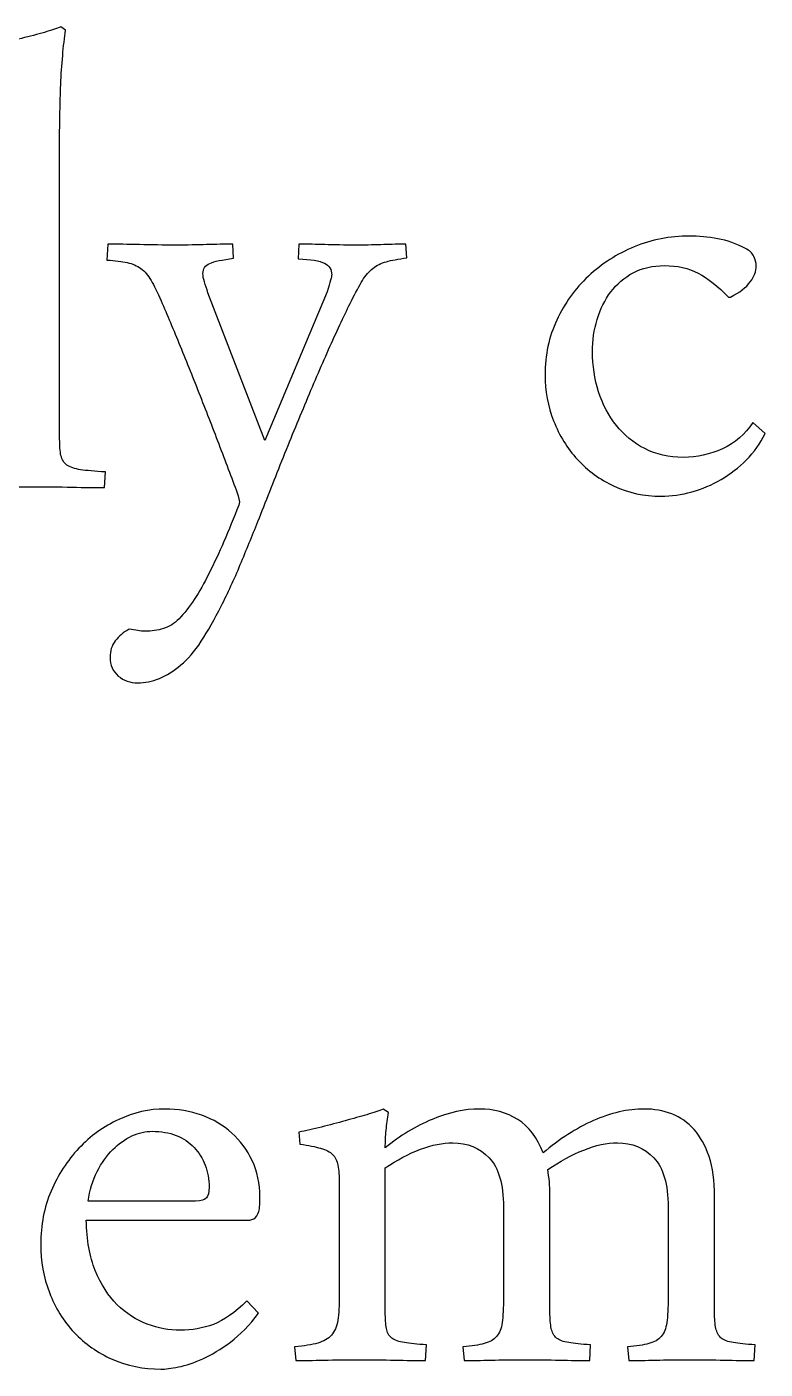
# Model space of a CAD drawing. Extents: x -303 to 288, y -142 to 145.
# Drawn here: x 44.73 to 51.89, y -139.42 to -126.4 of the extents above; entities that cross this region are included whole.
import ezdxf

# ---------------------------------------------------------------- set-up
doc = ezdxf.new("R2010")
doc.units = 0
doc.header["$MEASUREMENT"] = 0
doc.layers.add('LAYER_1', color=7, linetype='CONTINUOUS')

msp = doc.modelspace()

# ---------------------------------------------------------------- linework, layer by layer
at = {"layer": 'LAYER_1', "color": 250}
for points, knots in [([(45.1097, -126.4351), (45.0984, -126.5071), (45.0885, -126.5889), (45.0814, -126.682), (45.0814, -126.682), (45.073, -126.7738), (45.0659, -126.8669), (45.0617, -126.9614), (45.0617, -126.9614), (45.0589, -127.0546), (45.056, -127.1421), (45.0546, -127.2253), (45.0546, -127.2253), (45.0532, -127.3086), (45.0518, -127.3735), (45.0518, -127.4243), (45.0518, -127.4243), (45.0518, -127.4243), (45.0518, -130.4003), (45.0518, -130.4003), (45.0518, -130.4003), (45.0518, -130.4666), (45.056, -130.5188), (45.0645, -130.5597), (45.0645, -130.5597), (45.073, -130.5993), (45.0913, -130.6303), (45.1224, -130.6529), (45.1224, -130.6529), (45.152, -130.674), (45.1971, -130.6896), (45.255, -130.698), (45.255, -130.698), (45.3129, -130.7065), (45.3919, -130.7136), (45.4949, -130.7192), (45.4949, -130.7192), (45.4949, -130.7192), (45.4864, -130.8716), (45.4864, -130.8716), (45.4864, -130.8716), (45.3975, -130.8716), (45.2931, -130.8702), (45.1703, -130.8674), (45.1703, -130.8674), (45.0476, -130.8645), (44.9192, -130.8631), (44.7879, -130.8631), (44.7879, -130.8631), (44.6793, -130.8631), (44.5734, -130.8645), (44.469, -130.8674), (44.469, -130.8674), (44.3646, -130.8702), (44.2729, -130.8716), (44.1967, -130.8716), (44.1967, -130.8716), (44.1967, -130.8716), (44.184, -130.739), (44.184, -130.739), (44.184, -130.739), (44.2771, -130.7305), (44.3533, -130.7192), (44.4098, -130.7037), (44.4098, -130.7037), (44.4662, -130.6896), (44.5085, -130.6642), (44.5396, -130.6275), (44.5396, -130.6275), (44.5692, -130.5922), (44.589, -130.5428), (44.5988, -130.4807), (44.5988, -130.4807), (44.6087, -130.4186), (44.6144, -130.3354), (44.6144, -130.231), (44.6144, -130.231), (44.6144, -130.231), (44.6144, -127.1421), (44.6144, -127.1421), (44.6144, -127.1421), (44.6144, -127.063), (44.6101, -126.9995), (44.6017, -126.9544), (44.6017, -126.9544), (44.5932, -126.9092), (44.5734, -126.874), (44.5438, -126.8486), (44.5438, -126.8486), (44.5128, -126.8246), (44.4704, -126.8048), (44.4126, -126.7907), (44.4126, -126.7907), (44.3561, -126.778), (44.2799, -126.7625), (44.184, -126.7455), (44.184, -126.7455), (44.184, -126.7455), (44.1713, -126.6256), (44.1713, -126.6256), (44.1713, -126.6256), (44.2545, -126.6087), (44.3392, -126.5917), (44.4281, -126.572), (44.4281, -126.572), (44.5156, -126.5522), (44.6003, -126.5339), (44.6821, -126.5141), (44.6821, -126.5141), (44.7639, -126.4944), (44.8373, -126.476), (44.9036, -126.4563), (44.9036, -126.4563), (44.97, -126.4365), (45.0236, -126.4196), (45.0645, -126.4026), (45.0645, -126.4026), (45.0645, -126.4026), (45.1097, -126.4351), (45.1097, -126.4351)], [0, 0, 0, 0, 0.0322581, 0.0322581, 0.0322581, 0.0322581, 0.0645161, 0.0645161, 0.0645161, 0.0645161, 0.0967742, 0.0967742, 0.0967742, 0.0967742, 0.1290323, 0.1290323, 0.1290323, 0.1290323, 0.1612903, 0.1612903, 0.1612903, 0.1612903, 0.1935484, 0.1935484, 0.1935484, 0.1935484, 0.2258065, 0.2258065, 0.2258065, 0.2258065, 0.2580645, 0.2580645, 0.2580645, 0.2580645, 0.2903226, 0.2903226, 0.2903226, 0.2903226, 0.3225806, 0.3225806, 0.3225806, 0.3225806, 0.3548387, 0.3548387, 0.3548387, 0.3548387, 0.3870968, 0.3870968, 0.3870968, 0.3870968, 0.4193548, 0.4193548, 0.4193548, 0.4193548, 0.4516129, 0.4516129, 0.4516129, 0.4516129, 0.483871, 0.483871, 0.483871, 0.483871, 0.516129, 0.516129, 0.516129, 0.516129, 0.5483871, 0.5483871, 0.5483871, 0.5483871, 0.5806452, 0.5806452, 0.5806452, 0.5806452, 0.6129032, 0.6129032, 0.6129032, 0.6129032, 0.6451613, 0.6451613, 0.6451613, 0.6451613, 0.6774194, 0.6774194, 0.6774194, 0.6774194, 0.7096774, 0.7096774, 0.7096774, 0.7096774, 0.7419355, 0.7419355, 0.7419355, 0.7419355, 0.7741935, 0.7741935, 0.7741935, 0.7741935, 0.8064516, 0.8064516, 0.8064516, 0.8064516, 0.8387097, 0.8387097, 0.8387097, 0.8387097, 0.8709677, 0.8709677, 0.8709677, 0.8709677, 0.9032258, 0.9032258, 0.9032258, 0.9032258, 0.9354839, 0.9354839, 0.9354839, 0.9354839, 1, 1, 1, 1]), ([(51.89, -130.3467), (51.8434, -130.4426), (51.7828, -130.5287), (51.708, -130.6035), (51.708, -130.6035), (51.6346, -130.6769), (51.5513, -130.7404), (51.4624, -130.7926), (51.4624, -130.7926), (51.3735, -130.8448), (51.279, -130.8857), (51.1788, -130.9125), (51.1788, -130.9125), (51.08, -130.9407), (50.9813, -130.9549), (50.8811, -130.9549), (50.8811, -130.9549), (50.716, -130.9549), (50.565, -130.9224), (50.4267, -130.8575), (50.4267, -130.8575), (50.2884, -130.7926), (50.1699, -130.7065), (50.0711, -130.5993), (50.0711, -130.5993), (49.9723, -130.4906), (49.8947, -130.3664), (49.8397, -130.2239), (49.8397, -130.2239), (49.7846, -130.0828), (49.7564, -129.9332), (49.7564, -129.7766), (49.7564, -129.7766), (49.7564, -129.5861), (49.7945, -129.4097), (49.8707, -129.2474), (49.8707, -129.2474), (49.9469, -129.0837), (50.0485, -128.9426), (50.1769, -128.8213), (50.1769, -128.8213), (50.3053, -128.6999), (50.4535, -128.6054), (50.6214, -128.5362), (50.6214, -128.5362), (50.7893, -128.4671), (50.9671, -128.4318), (51.1548, -128.4318), (51.1548, -128.4318), (51.2451, -128.4318), (51.3369, -128.4403), (51.43, -128.4572), (51.43, -128.4572), (51.5217, -128.4741), (51.612, -128.5052), (51.6995, -128.5518), (51.6995, -128.5518), (51.739, -128.5715), (51.7658, -128.5969), (51.7813, -128.6294), (51.7813, -128.6294), (51.7955, -128.6604), (51.8039, -128.6915), (51.8039, -128.7225), (51.8039, -128.7225), (51.8039, -128.7719), (51.7842, -128.8227), (51.7461, -128.8763), (51.7461, -128.8763), (51.7066, -128.9313), (51.6431, -128.9793), (51.5556, -129.0231), (51.5556, -129.0231), (51.5556, -129.0231), (51.5344, -129.0231), (51.5344, -129.0231), (51.5344, -129.0231), (51.4328, -128.9186), (51.3354, -128.8424), (51.2409, -128.7916), (51.2409, -128.7916), (51.1478, -128.7423), (51.0391, -128.7183), (50.9149, -128.7183), (50.9149, -128.7183), (50.7992, -128.7183), (50.6976, -128.7408), (50.6101, -128.7874), (50.6101, -128.7874), (50.5241, -128.8354), (50.4521, -128.8975), (50.3942, -128.9737), (50.3942, -128.9737), (50.3364, -129.0513), (50.2912, -129.1402), (50.2616, -129.2404), (50.2616, -129.2404), (50.2306, -129.342), (50.2164, -129.445), (50.2164, -129.5522), (50.2164, -129.5522), (50.2164, -129.6877), (50.2362, -129.8175), (50.2757, -129.9417), (50.2757, -129.9417), (50.3152, -130.0659), (50.3731, -130.1745), (50.4479, -130.2676), (50.4479, -130.2676), (50.5212, -130.3622), (50.613, -130.437), (50.723, -130.4934), (50.723, -130.4934), (50.8317, -130.5499), (50.9559, -130.5781), (51.097, -130.5781), (51.097, -130.5781), (51.2282, -130.5781), (51.3552, -130.5499), (51.4766, -130.4948), (51.4766, -130.4948), (51.5979, -130.4398), (51.6967, -130.3551), (51.7701, -130.2394), (51.7701, -130.2394), (51.7701, -130.2394), (51.89, -130.3467), (51.89, -130.3467)], [0, 0, 0, 0, 0.030303, 0.030303, 0.030303, 0.030303, 0.0606061, 0.0606061, 0.0606061, 0.0606061, 0.0909091, 0.0909091, 0.0909091, 0.0909091, 0.1212121, 0.1212121, 0.1212121, 0.1212121, 0.1515152, 0.1515152, 0.1515152, 0.1515152, 0.1818182, 0.1818182, 0.1818182, 0.1818182, 0.2121212, 0.2121212, 0.2121212, 0.2121212, 0.2424242, 0.2424242, 0.2424242, 0.2424242, 0.2727273, 0.2727273, 0.2727273, 0.2727273, 0.3030303, 0.3030303, 0.3030303, 0.3030303, 0.3333333, 0.3333333, 0.3333333, 0.3333333, 0.3636364, 0.3636364, 0.3636364, 0.3636364, 0.3939394, 0.3939394, 0.3939394, 0.3939394, 0.4242424, 0.4242424, 0.4242424, 0.4242424, 0.4545455, 0.4545455, 0.4545455, 0.4545455, 0.4848485, 0.4848485, 0.4848485, 0.4848485, 0.5151515, 0.5151515, 0.5151515, 0.5151515, 0.5454545, 0.5454545, 0.5454545, 0.5454545, 0.5757576, 0.5757576, 0.5757576, 0.5757576, 0.6060606, 0.6060606, 0.6060606, 0.6060606, 0.6363636, 0.6363636, 0.6363636, 0.6363636, 0.6666667, 0.6666667, 0.6666667, 0.6666667, 0.6969697, 0.6969697, 0.6969697, 0.6969697, 0.7272727, 0.7272727, 0.7272727, 0.7272727, 0.7575758, 0.7575758, 0.7575758, 0.7575758, 0.7878788, 0.7878788, 0.7878788, 0.7878788, 0.8181818, 0.8181818, 0.8181818, 0.8181818, 0.8484848, 0.8484848, 0.8484848, 0.8484848, 0.8787879, 0.8787879, 0.8787879, 0.8787879, 0.9090909, 0.9090909, 0.9090909, 0.9090909, 0.9393939, 0.9393939, 0.9393939, 0.9393939, 1, 1, 1, 1]), ([(48.4172, -128.6435), (48.334, -128.6548), (48.2677, -128.6661), (48.2183, -128.6802), (48.2183, -128.6802), (48.1689, -128.6943), (48.1251, -128.7154), (48.0885, -128.7451), (48.0885, -128.7451), (48.0504, -128.7733), (48.0165, -128.8128), (47.9869, -128.8622), (47.9869, -128.8622), (47.9572, -128.9116), (47.9205, -128.9779), (47.8796, -129.0612), (47.8796, -129.0612), (47.8161, -129.1882), (47.747, -129.3349), (47.6722, -129.5014), (47.6722, -129.5014), (47.5988, -129.6679), (47.5212, -129.8443), (47.4436, -130.032), (47.4436, -130.032), (47.3646, -130.2197), (47.2855, -130.413), (47.2051, -130.6134), (47.2051, -130.6134), (47.1261, -130.8123), (47.0485, -131.0099), (46.9737, -131.2018), (46.9737, -131.2018), (46.9187, -131.3373), (46.8622, -131.4756), (46.8029, -131.6181), (46.8029, -131.6181), (46.7437, -131.7592), (46.6816, -131.8946), (46.6181, -132.0202), (46.6181, -132.0202), (46.5546, -132.1472), (46.4897, -132.2615), (46.4248, -132.3617), (46.4248, -132.3617), (46.3584, -132.4619), (46.2921, -132.5395), (46.2258, -132.5917), (46.2258, -132.5917), (46.0875, -132.7074), (45.9492, -132.7653), (45.8081, -132.7653), (45.8081, -132.7653), (45.7362, -132.7653), (45.6741, -132.7427), (45.6204, -132.699), (45.6204, -132.699), (45.5668, -132.6552), (45.54, -132.5946), (45.54, -132.5169), (45.54, -132.5169), (45.54, -132.4563), (45.5569, -132.4026), (45.5908, -132.3575), (45.5908, -132.3575), (45.6261, -132.3123), (45.6698, -132.2742), (45.7249, -132.2446), (45.7249, -132.2446), (45.7559, -132.2502), (45.7827, -132.2545), (45.8081, -132.2587), (45.8081, -132.2587), (45.8335, -132.2629), (45.8561, -132.2644), (45.8787, -132.2644), (45.8787, -132.2644), (45.9422, -132.2644), (46.0014, -132.2559), (46.0579, -132.2375), (46.0579, -132.2375), (46.1143, -132.2206), (46.1651, -132.1896), (46.2089, -132.1444), (46.2089, -132.1444), (46.3091, -132.04), (46.405, -131.8932), (46.501, -131.7027), (46.501, -131.7027), (46.5955, -131.5122), (46.6915, -131.2921), (46.7874, -131.0409), (46.7874, -131.0409), (46.7874, -131.0409), (46.7959, -131.0085), (46.7959, -131.0085), (46.7959, -131.0085), (46.7959, -131.0085), (46.7832, -130.9506), (46.7832, -130.9506), (46.7832, -130.9506), (46.7282, -130.801), (46.6689, -130.6444), (46.6054, -130.4793), (46.6054, -130.4793), (46.5433, -130.3128), (46.4784, -130.1477), (46.4135, -129.9826), (46.4135, -129.9826), (46.3486, -129.8175), (46.2837, -129.6566), (46.2202, -129.4986), (46.2202, -129.4986), (46.1553, -129.342), (46.0932, -129.1952), (46.0353, -129.0612), (46.0353, -129.0612), (46, -128.9779), (45.9676, -128.9116), (45.9379, -128.8622), (45.9379, -128.8622), (45.9097, -128.8128), (45.8759, -128.7747), (45.8392, -128.7465), (45.8392, -128.7465), (45.8025, -128.7197), (45.7573, -128.6999), (45.7065, -128.6886), (45.7065, -128.6886), (45.6557, -128.6773), (45.5908, -128.6689), (45.5104, -128.6646), (45.5104, -128.6646), (45.5104, -128.6646), (45.5188, -128.5108), (45.5188, -128.5108), (45.5188, -128.5108), (45.6092, -128.5108), (45.7122, -128.5122), (45.8251, -128.5151), (45.8251, -128.5151), (45.9379, -128.5179), (46.0565, -128.5193), (46.1807, -128.5193), (46.1807, -128.5193), (46.2879, -128.5193), (46.3867, -128.5179), (46.4756, -128.5151), (46.4756, -128.5151), (46.5659, -128.5122), (46.6505, -128.5108), (46.7296, -128.5108), (46.7296, -128.5108), (46.7296, -128.5108), (46.738, -128.6477), (46.738, -128.6477), (46.738, -128.6477), (46.628, -128.6618), (46.5504, -128.6773), (46.5066, -128.6971), (46.5066, -128.6971), (46.4629, -128.7169), (46.4403, -128.7493), (46.4403, -128.7959), (46.4403, -128.7959), (46.4403, -128.8184), (46.4459, -128.8453), (46.4558, -128.8763), (46.4558, -128.8763), (46.4643, -128.9088), (46.477, -128.944), (46.4897, -128.9821), (46.4897, -128.9821), (46.4897, -128.9821), (47.04, -130.413), (47.04, -130.413), (47.04, -130.413), (47.04, -130.413), (47.644, -128.9737), (47.644, -128.9737), (47.644, -128.9737), (47.6736, -128.8777), (47.6891, -128.8227), (47.6891, -128.8086), (47.6891, -128.8086), (47.6891, -128.7564), (47.6651, -128.7183), (47.6186, -128.6957), (47.6186, -128.6957), (47.572, -128.6717), (47.4873, -128.6576), (47.3632, -128.6519), (47.3632, -128.6519), (47.3632, -128.6519), (47.3702, -128.5108), (47.3702, -128.5108), (47.3702, -128.5108), (47.4563, -128.5108), (47.541, -128.5122), (47.6228, -128.5151), (47.6228, -128.5151), (47.706, -128.5179), (47.8105, -128.5193), (47.9375, -128.5193), (47.9375, -128.5193), (48.0334, -128.5193), (48.1195, -128.5179), (48.1929, -128.5151), (48.1929, -128.5151), (48.2677, -128.5122), (48.3396, -128.5108), (48.4088, -128.5108), (48.4088, -128.5108), (48.4088, -128.5108), (48.4172, -128.6435), (48.4172, -128.6435)], [0, 0, 0, 0, 0.0181818, 0.0181818, 0.0181818, 0.0181818, 0.0363636, 0.0363636, 0.0363636, 0.0363636, 0.0545455, 0.0545455, 0.0545455, 0.0545455, 0.0727273, 0.0727273, 0.0727273, 0.0727273, 0.0909091, 0.0909091, 0.0909091, 0.0909091, 0.1090909, 0.1090909, 0.1090909, 0.1090909, 0.1272727, 0.1272727, 0.1272727, 0.1272727, 0.1454545, 0.1454545, 0.1454545, 0.1454545, 0.1636364, 0.1636364, 0.1636364, 0.1636364, 0.1818182, 0.1818182, 0.1818182, 0.1818182, 0.2, 0.2, 0.2, 0.2, 0.2181818, 0.2181818, 0.2181818, 0.2181818, 0.2363636, 0.2363636, 0.2363636, 0.2363636, 0.2545455, 0.2545455, 0.2545455, 0.2545455, 0.2727273, 0.2727273, 0.2727273, 0.2727273, 0.2909091, 0.2909091, 0.2909091, 0.2909091, 0.3090909, 0.3090909, 0.3090909, 0.3090909, 0.3272727, 0.3272727, 0.3272727, 0.3272727, 0.3454545, 0.3454545, 0.3454545, 0.3454545, 0.3636364, 0.3636364, 0.3636364, 0.3636364, 0.3818182, 0.3818182, 0.3818182, 0.3818182, 0.4, 0.4, 0.4, 0.4, 0.4181818, 0.4181818, 0.4181818, 0.4181818, 0.4363636, 0.4363636, 0.4363636, 0.4363636, 0.4545455, 0.4545455, 0.4545455, 0.4545455, 0.4727273, 0.4727273, 0.4727273, 0.4727273, 0.4909091, 0.4909091, 0.4909091, 0.4909091, 0.5090909, 0.5090909, 0.5090909, 0.5090909, 0.5272727, 0.5272727, 0.5272727, 0.5272727, 0.5454545, 0.5454545, 0.5454545, 0.5454545, 0.5636364, 0.5636364, 0.5636364, 0.5636364, 0.5818182, 0.5818182, 0.5818182, 0.5818182, 0.6, 0.6, 0.6, 0.6, 0.6181818, 0.6181818, 0.6181818, 0.6181818, 0.6363636, 0.6363636, 0.6363636, 0.6363636, 0.6545455, 0.6545455, 0.6545455, 0.6545455, 0.6727273, 0.6727273, 0.6727273, 0.6727273, 0.6909091, 0.6909091, 0.6909091, 0.6909091, 0.7090909, 0.7090909, 0.7090909, 0.7090909, 0.7272727, 0.7272727, 0.7272727, 0.7272727, 0.7454545, 0.7454545, 0.7454545, 0.7454545, 0.7636364, 0.7636364, 0.7636364, 0.7636364, 0.7818182, 0.7818182, 0.7818182, 0.7818182, 0.8, 0.8, 0.8, 0.8, 0.8181818, 0.8181818, 0.8181818, 0.8181818, 0.8363636, 0.8363636, 0.8363636, 0.8363636, 0.8545455, 0.8545455, 0.8545455, 0.8545455, 0.8727273, 0.8727273, 0.8727273, 0.8727273, 0.8909091, 0.8909091, 0.8909091, 0.8909091, 0.9090909, 0.9090909, 0.9090909, 0.9090909, 0.9272727, 0.9272727, 0.9272727, 0.9272727, 0.9454545, 0.9454545, 0.9454545, 0.9454545, 0.9636364, 0.9636364, 0.9636364, 0.9636364, 1, 1, 1, 1]), ([(46.9805, -138.8796), (46.8916, -138.9953), (46.8013, -139.0884), (46.7067, -139.159), (46.7067, -139.159), (46.6136, -139.2281), (46.5233, -139.2832), (46.4386, -139.3213), (46.4386, -139.3213), (46.3525, -139.3608), (46.2749, -139.3862), (46.203, -139.4003), (46.203, -139.4003), (46.131, -139.4144), (46.0746, -139.4215), (46.0336, -139.4215), (46.0336, -139.4215), (45.8629, -139.4215), (45.7048, -139.389), (45.5623, -139.3255), (45.5623, -139.3255), (45.4184, -139.262), (45.2956, -139.1759), (45.1926, -139.0659), (45.1926, -139.0659), (45.0882, -138.9558), (45.0092, -138.826), (44.9527, -138.6792), (44.9527, -138.6792), (44.8963, -138.5311), (44.8681, -138.3744), (44.8681, -138.2093), (44.8681, -138.2093), (44.8681, -138.0245), (44.9019, -137.8537), (44.9683, -137.6943), (44.9683, -137.6943), (45.036, -137.5362), (45.1263, -137.3979), (45.2378, -137.2794), (45.2378, -137.2794), (45.3493, -137.1609), (45.4777, -137.0677), (45.6244, -137), (45.6244, -137), (45.7698, -136.9323), (45.9207, -136.8984), (46.0746, -136.8984), (46.0746, -136.8984), (46.1987, -136.8984), (46.3159, -136.9196), (46.4287, -136.9591), (46.4287, -136.9591), (46.5402, -136.9986), (46.6376, -137.0565), (46.7194, -137.1312), (46.7194, -137.1312), (46.8027, -137.2046), (46.869, -137.2949), (46.9184, -137.3993), (46.9184, -137.3993), (46.9678, -137.5038), (46.9918, -137.6209), (46.9918, -137.7507), (46.9918, -137.7507), (46.9918, -137.7507), (46.9918, -137.8086), (46.9918, -137.8086), (46.9918, -137.8086), (46.9918, -137.8086), (46.9889, -137.8664), (46.9889, -137.8664), (46.9889, -137.8664), (46.9748, -137.9412), (46.9353, -137.9779), (46.8732, -137.9779), (46.8732, -137.9779), (46.8732, -137.9779), (45.3097, -137.9779), (45.3097, -137.9779), (45.3097, -137.9779), (45.3126, -138.1684), (45.3422, -138.3307), (45.3972, -138.4661), (45.3972, -138.4661), (45.4523, -138.6016), (45.5228, -138.7117), (45.6103, -138.7963), (45.6103, -138.7963), (45.6964, -138.8824), (45.7937, -138.9445), (45.901, -138.9854), (45.901, -138.9854), (46.0082, -139.0249), (46.1141, -139.0447), (46.2199, -139.0447), (46.2199, -139.0447), (46.3328, -139.0447), (46.44, -139.0249), (46.5416, -138.9868), (46.5416, -138.9868), (46.6432, -138.9487), (46.7519, -138.8725), (46.8648, -138.7596), (46.8648, -138.7596), (46.8648, -138.7596), (46.9805, -138.8796), (46.9805, -138.8796)], [0, 0, 0, 0, 0.0357143, 0.0357143, 0.0357143, 0.0357143, 0.0714286, 0.0714286, 0.0714286, 0.0714286, 0.1071429, 0.1071429, 0.1071429, 0.1071429, 0.1428571, 0.1428571, 0.1428571, 0.1428571, 0.1785714, 0.1785714, 0.1785714, 0.1785714, 0.2142857, 0.2142857, 0.2142857, 0.2142857, 0.25, 0.25, 0.25, 0.25, 0.2857143, 0.2857143, 0.2857143, 0.2857143, 0.3214286, 0.3214286, 0.3214286, 0.3214286, 0.3571429, 0.3571429, 0.3571429, 0.3571429, 0.3928571, 0.3928571, 0.3928571, 0.3928571, 0.4285714, 0.4285714, 0.4285714, 0.4285714, 0.4642857, 0.4642857, 0.4642857, 0.4642857, 0.5, 0.5, 0.5, 0.5, 0.5357143, 0.5357143, 0.5357143, 0.5357143, 0.5714286, 0.5714286, 0.5714286, 0.5714286, 0.6071429, 0.6071429, 0.6071429, 0.6071429, 0.6428571, 0.6428571, 0.6428571, 0.6428571, 0.6785714, 0.6785714, 0.6785714, 0.6785714, 0.7142857, 0.7142857, 0.7142857, 0.7142857, 0.75, 0.75, 0.75, 0.75, 0.7857143, 0.7857143, 0.7857143, 0.7857143, 0.8214286, 0.8214286, 0.8214286, 0.8214286, 0.8571429, 0.8571429, 0.8571429, 0.8571429, 0.8928571, 0.8928571, 0.8928571, 0.8928571, 0.9285714, 0.9285714, 0.9285714, 0.9285714, 1, 1, 1, 1]), ([(48.5976, -139.3382), (48.5087, -139.3382), (48.4099, -139.3368), (48.2998, -139.334), (48.2998, -139.334), (48.1897, -139.3311), (48.0684, -139.3297), (47.9357, -139.3297), (47.9357, -139.3297), (47.8285, -139.3297), (47.7213, -139.3311), (47.6154, -139.334), (47.6154, -139.334), (47.5096, -139.3368), (47.4179, -139.3382), (47.3403, -139.3382), (47.3403, -139.3382), (47.3403, -139.3382), (47.3276, -139.2056), (47.3276, -139.2056), (47.3276, -139.2056), (47.4221, -139.1971), (47.4969, -139.1858), (47.5533, -139.1689), (47.5533, -139.1689), (47.6098, -139.1519), (47.6535, -139.1265), (47.686, -139.0927), (47.686, -139.0927), (47.717, -139.0574), (47.7382, -139.0094), (47.7481, -138.9473), (47.7481, -138.9473), (47.7565, -138.8852), (47.7622, -138.802), (47.7622, -138.6976), (47.7622, -138.6976), (47.7622, -138.6976), (47.7622, -137.6265), (47.7622, -137.6265), (47.7622, -137.6265), (47.7622, -137.5489), (47.758, -137.4882), (47.7495, -137.4445), (47.7495, -137.4445), (47.741, -137.4008), (47.7241, -137.3655), (47.6973, -137.3387), (47.6973, -137.3387), (47.6719, -137.3133), (47.6338, -137.2935), (47.5816, -137.2794), (47.5816, -137.2794), (47.5308, -137.2653), (47.4644, -137.2512), (47.3812, -137.2385), (47.3812, -137.2385), (47.3812, -137.2385), (47.3699, -137.1228), (47.3699, -137.1228), (47.3699, -137.1228), (47.4376, -137.1087), (47.5124, -137.0917), (47.59, -137.0734), (47.59, -137.0734), (47.6691, -137.0536), (47.7453, -137.0339), (47.82, -137.0127), (47.82, -137.0127), (47.8948, -136.9915), (47.964, -136.9718), (48.0289, -136.9534), (48.0289, -136.9534), (48.0938, -136.9337), (48.146, -136.9153), (48.1883, -136.8984), (48.1883, -136.8984), (48.1883, -136.8984), (48.2377, -136.9323), (48.2377, -136.9323), (48.2377, -136.9323), (48.2293, -136.9901), (48.2222, -137.0466), (48.2166, -137.103), (48.2166, -137.103), (48.2109, -137.1609), (48.2081, -137.2173), (48.2081, -137.2752), (48.2081, -137.2752), (48.352, -137.1566), (48.503, -137.0649), (48.6639, -136.9986), (48.6639, -136.9986), (48.8233, -136.9323), (48.9757, -136.8984), (49.1225, -136.8984), (49.1225, -136.8984), (49.2594, -136.8984), (49.3835, -136.9323), (49.4922, -137), (49.4922, -137), (49.6008, -137.0677), (49.6827, -137.1764), (49.7377, -137.3246), (49.7377, -137.3246), (49.8958, -137.1905), (50.058, -137.0847), (50.226, -137.0113), (50.226, -137.0113), (50.3939, -136.9365), (50.5576, -136.8984), (50.7184, -136.8984), (50.7184, -136.8984), (50.8116, -136.8984), (50.9005, -136.9153), (50.9851, -136.9464), (50.9851, -136.9464), (51.0684, -136.9788), (51.1404, -137.0282), (51.201, -137.0974), (51.201, -137.0974), (51.2617, -137.1665), (51.3111, -137.254), (51.3464, -137.3598), (51.3464, -137.3598), (51.3817, -137.4657), (51.4, -137.5955), (51.4, -137.7465), (51.4, -137.7465), (51.4, -137.7465), (51.4, -138.8669), (51.4, -138.8669), (51.4, -138.8669), (51.4, -138.9332), (51.4042, -138.9854), (51.4127, -139.0263), (51.4127, -139.0263), (51.4212, -139.0659), (51.4381, -139.0969), (51.4635, -139.1195), (51.4635, -139.1195), (51.4903, -139.1406), (51.5298, -139.1562), (51.582, -139.1646), (51.582, -139.1646), (51.6342, -139.1731), (51.7048, -139.1802), (51.7923, -139.1858), (51.7923, -139.1858), (51.7923, -139.1858), (51.7838, -139.3382), (51.7838, -139.3382), (51.7838, -139.3382), (51.6963, -139.3382), (51.599, -139.3368), (51.4931, -139.334), (51.4931, -139.334), (51.3873, -139.3311), (51.2688, -139.3297), (51.1389, -139.3297), (51.1389, -139.3297), (51.0317, -139.3297), (50.9301, -139.3311), (50.8313, -139.334), (50.8313, -139.334), (50.734, -139.3368), (50.6465, -139.3382), (50.5689, -139.3382), (50.5689, -139.3382), (50.5689, -139.3382), (50.5562, -139.2056), (50.5562, -139.2056), (50.5562, -139.2056), (50.6422, -139.1971), (50.7114, -139.1872), (50.7636, -139.1731), (50.7636, -139.1731), (50.8158, -139.159), (50.8553, -139.1364), (50.8835, -139.104), (50.8835, -139.104), (50.9103, -139.0729), (50.9287, -139.0278), (50.9372, -138.9685), (50.9372, -138.9685), (50.9456, -138.9092), (50.9499, -138.8274), (50.9499, -138.7215), (50.9499, -138.7215), (50.9499, -138.7215), (50.9499, -137.8495), (50.9499, -137.8495), (50.9499, -137.8495), (50.9499, -137.6294), (50.9033, -137.4699), (50.8116, -137.3725), (50.8116, -137.3725), (50.7184, -137.2752), (50.6013, -137.2258), (50.4574, -137.2258), (50.4574, -137.2258), (50.3558, -137.2258), (50.2471, -137.2498), (50.1314, -137.2963), (50.1314, -137.2963), (50.0157, -137.3429), (49.9, -137.4064), (49.7843, -137.4854), (49.7843, -137.4854), (49.7885, -137.5249), (49.7942, -137.5644), (49.7984, -137.604), (49.7984, -137.604), (49.8026, -137.6435), (49.804, -137.6858), (49.804, -137.7295), (49.804, -137.7295), (49.804, -137.7295), (49.804, -138.8669), (49.804, -138.8669), (49.804, -138.8669), (49.804, -138.9332), (49.8083, -138.9854), (49.8167, -139.0263), (49.8167, -139.0263), (49.8252, -139.0659), (49.8421, -139.0969), (49.869, -139.1195), (49.869, -139.1195), (49.8944, -139.1406), (49.9339, -139.1562), (49.9861, -139.1646), (49.9861, -139.1646), (50.0383, -139.1731), (50.1088, -139.1802), (50.1963, -139.1858), (50.1963, -139.1858), (50.1963, -139.1858), (50.1893, -139.3382), (50.1893, -139.3382), (50.1893, -139.3382), (50.1004, -139.3382), (50.003, -139.3368), (49.8972, -139.334), (49.8972, -139.334), (49.7913, -139.3311), (49.6728, -139.3297), (49.5444, -139.3297), (49.5444, -139.3297), (49.4357, -139.3297), (49.3341, -139.3311), (49.2354, -139.334), (49.2354, -139.334), (49.138, -139.3368), (49.0505, -139.3382), (48.9729, -139.3382), (48.9729, -139.3382), (48.9729, -139.3382), (48.9602, -139.2056), (48.9602, -139.2056), (48.9602, -139.2056), (49.0463, -139.1971), (49.1154, -139.1872), (49.1676, -139.1731), (49.1676, -139.1731), (49.2199, -139.159), (49.2594, -139.1364), (49.2876, -139.104), (49.2876, -139.104), (49.3144, -139.0729), (49.3327, -139.0278), (49.3412, -138.9685), (49.3412, -138.9685), (49.3497, -138.9092), (49.3539, -138.8274), (49.3539, -138.7215), (49.3539, -138.7215), (49.3539, -138.7215), (49.3539, -137.8495), (49.3539, -137.8495), (49.3539, -137.8495), (49.3539, -137.6294), (49.3073, -137.4699), (49.2156, -137.3725), (49.2156, -137.3725), (49.1225, -137.2752), (49.0054, -137.2258), (48.8614, -137.2258), (48.8614, -137.2258), (48.7655, -137.2258), (48.6611, -137.2469), (48.5482, -137.2893), (48.5482, -137.2893), (48.4339, -137.333), (48.321, -137.3923), (48.2081, -137.4699), (48.2081, -137.4699), (48.2081, -137.4699), (48.2081, -138.8669), (48.2081, -138.8669), (48.2081, -138.8669), (48.2081, -138.9332), (48.2123, -138.9854), (48.2194, -139.0263), (48.2194, -139.0263), (48.225, -139.0659), (48.2434, -139.0969), (48.2702, -139.1195), (48.2702, -139.1195), (48.2984, -139.1406), (48.3393, -139.1562), (48.3929, -139.1646), (48.3929, -139.1646), (48.4466, -139.1731), (48.5185, -139.1802), (48.6088, -139.1858), (48.6088, -139.1858), (48.6088, -139.1858), (48.5976, -139.3382), (48.5976, -139.3382)], [0, 0, 0, 0, 0.0123457, 0.0123457, 0.0123457, 0.0123457, 0.0246914, 0.0246914, 0.0246914, 0.0246914, 0.037037, 0.037037, 0.037037, 0.037037, 0.0493827, 0.0493827, 0.0493827, 0.0493827, 0.0617284, 0.0617284, 0.0617284, 0.0617284, 0.0740741, 0.0740741, 0.0740741, 0.0740741, 0.0864198, 0.0864198, 0.0864198, 0.0864198, 0.0987654, 0.0987654, 0.0987654, 0.0987654, 0.1111111, 0.1111111, 0.1111111, 0.1111111, 0.1234568, 0.1234568, 0.1234568, 0.1234568, 0.1358025, 0.1358025, 0.1358025, 0.1358025, 0.1481481, 0.1481481, 0.1481481, 0.1481481, 0.1604938, 0.1604938, 0.1604938, 0.1604938, 0.1728395, 0.1728395, 0.1728395, 0.1728395, 0.1851852, 0.1851852, 0.1851852, 0.1851852, 0.1975309, 0.1975309, 0.1975309, 0.1975309, 0.2098765, 0.2098765, 0.2098765, 0.2098765, 0.2222222, 0.2222222, 0.2222222, 0.2222222, 0.2345679, 0.2345679, 0.2345679, 0.2345679, 0.2469136, 0.2469136, 0.2469136, 0.2469136, 0.2592593, 0.2592593, 0.2592593, 0.2592593, 0.2716049, 0.2716049, 0.2716049, 0.2716049, 0.2839506, 0.2839506, 0.2839506, 0.2839506, 0.2962963, 0.2962963, 0.2962963, 0.2962963, 0.308642, 0.308642, 0.308642, 0.308642, 0.3209877, 0.3209877, 0.3209877, 0.3209877, 0.3333333, 0.3333333, 0.3333333, 0.3333333, 0.345679, 0.345679, 0.345679, 0.345679, 0.3580247, 0.3580247, 0.3580247, 0.3580247, 0.3703704, 0.3703704, 0.3703704, 0.3703704, 0.382716, 0.382716, 0.382716, 0.382716, 0.3950617, 0.3950617, 0.3950617, 0.3950617, 0.4074074, 0.4074074, 0.4074074, 0.4074074, 0.4197531, 0.4197531, 0.4197531, 0.4197531, 0.4320988, 0.4320988, 0.4320988, 0.4320988, 0.4444444, 0.4444444, 0.4444444, 0.4444444, 0.4567901, 0.4567901, 0.4567901, 0.4567901, 0.4691358, 0.4691358, 0.4691358, 0.4691358, 0.4814815, 0.4814815, 0.4814815, 0.4814815, 0.4938272, 0.4938272, 0.4938272, 0.4938272, 0.5061728, 0.5061728, 0.5061728, 0.5061728, 0.5185185, 0.5185185, 0.5185185, 0.5185185, 0.5308642, 0.5308642, 0.5308642, 0.5308642, 0.5432099, 0.5432099, 0.5432099, 0.5432099, 0.5555556, 0.5555556, 0.5555556, 0.5555556, 0.5679012, 0.5679012, 0.5679012, 0.5679012, 0.5802469, 0.5802469, 0.5802469, 0.5802469, 0.5925926, 0.5925926, 0.5925926, 0.5925926, 0.6049383, 0.6049383, 0.6049383, 0.6049383, 0.617284, 0.617284, 0.617284, 0.617284, 0.6296296, 0.6296296, 0.6296296, 0.6296296, 0.6419753, 0.6419753, 0.6419753, 0.6419753, 0.654321, 0.654321, 0.654321, 0.654321, 0.6666667, 0.6666667, 0.6666667, 0.6666667, 0.6790123, 0.6790123, 0.6790123, 0.6790123, 0.691358, 0.691358, 0.691358, 0.691358, 0.7037037, 0.7037037, 0.7037037, 0.7037037, 0.7160494, 0.7160494, 0.7160494, 0.7160494, 0.7283951, 0.7283951, 0.7283951, 0.7283951, 0.7407407, 0.7407407, 0.7407407, 0.7407407, 0.7530864, 0.7530864, 0.7530864, 0.7530864, 0.7654321, 0.7654321, 0.7654321, 0.7654321, 0.7777778, 0.7777778, 0.7777778, 0.7777778, 0.7901235, 0.7901235, 0.7901235, 0.7901235, 0.8024691, 0.8024691, 0.8024691, 0.8024691, 0.8148148, 0.8148148, 0.8148148, 0.8148148, 0.8271605, 0.8271605, 0.8271605, 0.8271605, 0.8395062, 0.8395062, 0.8395062, 0.8395062, 0.8518519, 0.8518519, 0.8518519, 0.8518519, 0.8641975, 0.8641975, 0.8641975, 0.8641975, 0.8765432, 0.8765432, 0.8765432, 0.8765432, 0.8888889, 0.8888889, 0.8888889, 0.8888889, 0.9012346, 0.9012346, 0.9012346, 0.9012346, 0.9135802, 0.9135802, 0.9135802, 0.9135802, 0.9259259, 0.9259259, 0.9259259, 0.9259259, 0.9382716, 0.9382716, 0.9382716, 0.9382716, 0.9506173, 0.9506173, 0.9506173, 0.9506173, 0.962963, 0.962963, 0.962963, 0.962963, 0.9753086, 0.9753086, 0.9753086, 0.9753086, 1, 1, 1, 1]), ([(46.3681, -137.7916), (46.4231, -137.7916), (46.4598, -137.7818), (46.4753, -137.7606), (46.4753, -137.7606), (46.4922, -137.7408), (46.5007, -137.7056), (46.5007, -137.6562), (46.5007, -137.6562), (46.5007, -137.5814), (46.488, -137.5108), (46.4626, -137.4445), (46.4626, -137.4445), (46.4386, -137.3782), (46.4033, -137.3203), (46.3554, -137.2709), (46.3554, -137.2709), (46.3088, -137.2215), (46.2509, -137.1835), (46.1818, -137.1552), (46.1818, -137.1552), (46.1127, -137.1284), (46.0365, -137.1143), (45.9504, -137.1143), (45.9504, -137.1143), (45.8841, -137.1143), (45.8177, -137.1298), (45.7528, -137.1595), (45.7528, -137.1595), (45.6865, -137.1905), (45.6244, -137.2342), (45.5666, -137.2921), (45.5666, -137.2921), (45.5087, -137.35), (45.4579, -137.4205), (45.4156, -137.5052), (45.4156, -137.5052), (45.3732, -137.5884), (45.3436, -137.6844), (45.3267, -137.7916), (45.3267, -137.7916), (45.3267, -137.7916), (46.3681, -137.7916), (46.3681, -137.7916)], [0, 0, 0, 0, 0.0833333, 0.0833333, 0.0833333, 0.0833333, 0.1666667, 0.1666667, 0.1666667, 0.1666667, 0.25, 0.25, 0.25, 0.25, 0.3333333, 0.3333333, 0.3333333, 0.3333333, 0.4166667, 0.4166667, 0.4166667, 0.4166667, 0.5, 0.5, 0.5, 0.5, 0.5833333, 0.5833333, 0.5833333, 0.5833333, 0.6666667, 0.6666667, 0.6666667, 0.6666667, 0.75, 0.75, 0.75, 0.75, 0.8333333, 0.8333333, 0.8333333, 0.8333333, 1, 1, 1, 1])]:
    msp.add_open_spline(points, degree=3, knots=knots, dxfattribs=at)

doc.saveas('drawing.dxf')
